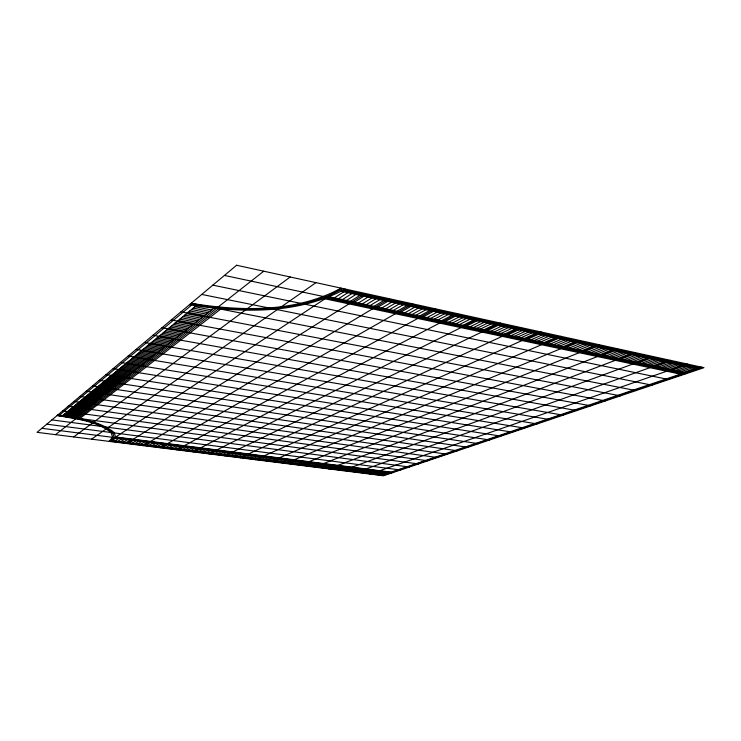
<?xml version="1.0" encoding="UTF-8"?>
<svg xmlns="http://www.w3.org/2000/svg" width="741" height="741" viewBox="0 0 741 741"><rect width="100%" height="100%" fill="white"/><g stroke="black" fill="none" stroke-linecap="round" stroke-linejoin="round"><path stroke-width="1.11" d="M110.576 441.553L114.151 437.264L112.595 432.503C97.09 420.314 76.314 418.702 57.603 415.127M112.021 441.729L115.698 437.366L114.142 432.503C98.349 420.045 77.138 418.415 58.048 414.756M59.623 415.025L191.66 305.079M62.772 415.562L196.133 305.718M75.239 417.683L213.917 308.275M55.51 434.652L263.759 271.197M78.324 418.22L218.345 308.895M79.732 418.591L220.799 309.006M73.674 436.921L290.213 276.995M91.541 439.163L315.981 282.645M114.892 440.988L118.727 438.487M334.432 297.863L343.713 291.815M117.791 441.349L121.644 438.857M338.47 298.725L347.798 292.704M120.681 441.719L124.562 439.228M342.49 299.586L351.855 293.584M123.562 442.081L127.471 439.598M346.501 300.438L355.902 294.464M126.442 442.442L130.37 439.969M350.493 301.291L359.931 295.344M126.424 443.535L365.563 293.51M129.314 442.803L133.26 440.339M354.467 302.143L363.942 296.215M132.176 443.164L136.14 440.7M358.422 302.986L367.944 297.085M135.029 443.526L139.021 441.071M362.368 303.829L371.926 297.956M137.872 443.878L141.883 441.432M366.286 304.662L375.882 298.818M140.707 444.239L144.745 441.803M370.194 305.496L379.837 299.679M143.541 444.591L147.598 442.164M374.094 306.329L383.764 300.531M143.448 445.674L389.433 298.743M146.366 444.952L150.442 442.525M377.966 307.154L387.682 301.383M149.182 445.304L153.276 442.886M381.828 307.978L391.572 302.226M151.988 445.656L156.11 443.248M385.672 308.802L395.462 303.078M154.786 446.008L158.935 443.6M389.507 309.618L399.325 303.912M157.583 446.36L161.751 443.961M393.323 310.433L403.178 304.755M160.371 446.712L164.558 444.322M397.12 311.248L407.013 305.588M160.204 447.777L412.709 303.847M163.15 447.064L167.355 444.674M400.909 312.054L410.829 306.422M165.919 447.416L170.143 445.035M404.679 312.859L414.636 307.246M168.689 447.759L172.931 445.387M408.43 313.656L418.424 308.071M171.449 448.11L175.71 445.739M412.172 314.462L422.194 308.895M174.191 448.453L178.479 446.091M415.896 315.258L425.955 309.71M176.942 448.796L181.239 446.443M419.601 316.046L429.697 310.525M176.71 449.843L435.43 308.821M179.674 449.139L184 446.795M423.296 316.833L433.42 311.34M182.406 449.491L186.751 447.147M426.983 317.62L437.134 312.146M185.13 449.833L189.492 447.49M430.641 318.398L440.83 312.952M187.844 450.167L192.225 447.842M434.3 319.186L444.517 313.749M190.548 450.509L194.948 448.185M437.931 319.955L448.185 314.545M193.253 450.852L197.671 448.537M441.553 320.733L451.834 315.342M192.956 451.88L457.595 313.684M195.939 451.195L200.385 448.879M445.165 321.501L455.474 316.138M198.634 451.528L203.09 449.222M448.759 322.27L459.105 316.926M201.311 451.862L205.794 449.565M452.343 323.03L462.717 317.713M203.979 452.205L208.48 449.907M455.91 323.798L466.311 318.491M206.646 452.538L211.166 450.25M459.457 324.549L469.896 319.269M209.305 452.871L213.843 450.593M462.995 325.308L473.462 320.047M208.953 453.881L479.242 318.426M211.963 453.205L216.52 450.936M466.524 326.059L477.009 320.825M214.612 453.538L219.179 451.269M470.035 326.809L480.557 321.594M343.148 288.601C296.77 313.749 240.964 312.174 190.27 304.032M217.243 453.872L221.837 451.612M473.536 327.559L484.077 322.363M345.213 289.046C297.919 314.619 241.075 313.035 189.409 304.755M219.882 454.205L224.486 451.945M477.019 328.3L487.587 323.122M222.504 454.539L227.135 452.279M480.483 329.041L491.088 323.882M225.125 454.863L229.775 452.621M483.947 329.782L494.571 324.641M224.708 455.863L500.379 323.057M227.737 455.196L232.405 452.955M487.393 330.514L498.045 325.401M230.34 455.52L235.027 453.288M490.82 331.246L501.509 326.151M232.943 455.845L237.639 453.622M494.238 331.977L504.954 326.901M235.536 456.178L240.251 453.955M497.646 332.709L508.382 327.642M238.12 456.502L242.853 454.279M501.036 333.431L511.799 328.393M240.705 456.827L245.456 454.613M504.417 334.154L515.208 329.134M240.223 457.808L521.034 327.587M243.27 457.151L248.04 454.946M507.78 334.867L518.598 329.865M245.836 457.475L250.625 455.27M511.142 335.58L521.979 330.606M248.402 457.79L253.209 455.604M514.476 336.294L525.341 331.338M250.958 458.114L255.775 455.928M517.811 337.007L528.694 332.07M253.505 458.438L258.34 456.252M521.127 337.72L532.038 332.792M256.043 458.753L260.897 456.576M524.424 338.424L535.363 333.515M255.506 459.716L541.208 332.005M258.581 459.077L263.444 456.901M527.722 339.128L538.679 334.237M261.11 459.392L265.991 457.225M531.001 339.823L541.986 334.96M263.629 459.707L268.529 457.549M534.261 340.517L545.274 335.673M266.139 460.031L271.067 457.873M537.521 341.212L548.553 336.386M268.65 460.346L273.586 458.197M540.763 341.907L551.813 337.099M271.16 460.661L276.106 458.512M543.996 342.601L555.065 337.803M270.567 461.606L560.928 336.331M273.651 460.976L278.625 458.836M547.21 343.287L558.306 338.507M276.143 461.282L281.126 459.151M550.424 343.972L561.539 339.211M278.625 461.597L283.627 459.476M553.61 344.648L564.753 339.915M281.108 461.912L286.128 459.791M556.797 345.334L567.958 340.61M283.581 462.227L288.61 460.105M559.974 346.01L571.154 341.305M286.045 462.532L291.093 460.42M563.132 346.686L574.331 341.999M285.405 463.468L580.203 340.554M288.508 462.838L293.566 460.735M566.281 347.353L577.508 342.685M290.963 463.153L296.039 461.05M569.412 348.02L580.666 343.37M293.408 463.458L298.503 461.365M572.543 348.696L583.806 344.056M295.854 463.764L300.957 461.68M575.655 349.354L586.946 344.741M298.29 464.07L303.412 461.986M578.758 350.021L590.068 345.417M300.716 464.375L305.857 462.301M581.852 350.678L593.18 346.093M300.022 465.302L599.052 344.685M303.143 464.681L308.293 462.606M584.927 351.336L596.273 346.769M305.561 464.987L310.729 462.921M588.002 351.994L599.367 347.446M307.969 465.292L313.156 463.227M591.059 352.642L602.442 348.113M310.377 465.598L315.583 463.542M594.106 353.29L605.508 348.779M312.776 465.894L317.991 463.847M597.144 353.939L608.565 349.446M315.175 466.2L320.399 464.153M600.164 354.587L611.603 350.104M314.434 467.108L617.494 348.733M317.565 466.497L322.807 464.459M603.183 355.235L614.641 350.771M319.945 466.802L325.206 464.764M606.184 355.875L617.661 351.429M322.326 467.099L327.596 465.07M609.176 356.514L620.671 352.077M324.697 467.395L329.986 465.367M612.159 357.153L623.672 352.735M327.059 467.691L332.366 465.672M615.132 357.783L626.664 353.383M329.421 467.988L334.737 465.978M618.096 358.412L629.637 354.031M328.634 468.886L635.537 352.688M331.773 468.284L337.109 466.274M621.041 359.042L632.61 354.68M334.126 468.581L339.471 466.58M623.987 359.672L635.565 355.319M336.47 468.877L341.823 466.876M626.914 360.302L638.51 355.967M338.804 469.173L344.176 467.173M629.831 360.923L641.447 356.597M341.138 469.47L346.519 467.478M632.74 361.543L644.374 357.236M343.463 469.757L348.863 467.775M635.639 362.164L647.291 357.875M342.629 470.646L653.192 356.551M345.788 470.053L351.197 468.071M638.529 362.775L650.19 358.505M348.103 470.34L353.522 468.368M641.41 363.396L653.09 359.135M350.41 470.637L355.847 468.664M644.281 364.007L655.97 359.765M352.716 470.924L358.162 468.96M647.134 364.618L658.842 360.385M355.013 471.211L360.478 469.248M649.987 365.22L661.713 361.006M357.31 471.498L362.784 469.544M652.821 365.832L664.566 361.636M356.421 472.369L670.466 360.339M359.598 471.795L365.081 469.84M655.655 366.434L667.409 362.247M361.877 472.082L367.379 470.127M658.471 367.036L670.244 362.868M364.155 472.369L369.676 470.424M661.287 367.638L673.069 363.479M366.425 472.647L371.954 470.711M664.084 368.231L675.875 364.09M368.694 472.934L374.233 470.998M666.872 368.823L678.682 364.702M370.954 473.221L376.511 471.295M669.651 369.426L681.479 365.313M370.028 474.073L687.379 364.053M373.214 473.508L378.781 471.582M672.42 370.009L684.258 365.915M375.465 473.786L381.041 471.869M675.19 370.602L687.037 366.526M377.706 474.073L383.301 472.156M677.941 371.185L689.806 367.128M379.948 474.351L385.552 472.443M680.683 371.778L692.557 367.721M382.18 474.629L387.793 472.73M683.415 372.362L695.308 368.323M381.217 475.481L701.208 367.082M382.328 475.62L702.579 367.379M112.864 440.738L383.301 474.777M112.299 441.404L381.911 475.24M115.559 436.949L391.053 472.147M115.689 437.347L390.34 472.387M41.848 428.317L391.869 472.915M115.142 438.033L388.914 472.869M46.794 424.176L400.51 469.998M51.898 419.906L409.384 467.006M63.402 415.034L76.379 416.785M418.489 463.94L57.15 415.497C75.499 418.998 95.839 420.592 111.048 432.494L112.604 437.171L109.122 441.367L341.092 288.147C295.622 312.887 240.853 311.303 191.132 303.31L635.963 390.609M62.577 410.959L427.835 460.791M67.07 412.015L80.167 413.802M66.144 412.774L79.213 414.552M65.227 413.534L78.268 415.303M64.31 414.284L77.323 416.044M70.821 408.93L84.029 410.746M69.876 409.708L83.057 411.514M68.941 410.477L82.094 412.283M68.005 411.246L81.13 413.043M74.656 405.772L87.984 407.633M73.683 406.568L86.984 408.421M68.181 406.263L437.431 457.549M72.729 407.355L86.002 409.199M71.775 408.143L85.011 409.977M73.97 401.418L447.295 454.224M78.565 402.548L92.023 404.447M77.583 403.363L91.004 405.253M76.601 404.169L89.994 406.049M75.619 404.975L88.985 406.846M82.566 399.251L96.145 401.196M81.556 400.084L95.107 402.011M80.556 400.909L94.07 402.826M79.556 401.733L93.042 403.641M86.66 395.879L100.359 397.871M85.632 396.731L99.294 398.704M79.954 396.407L457.429 450.806M84.604 397.574L98.238 399.538M83.585 398.417L97.191 400.372M90.837 392.443L104.666 394.462M89.791 393.304L103.583 395.324M88.735 394.175L102.499 396.176M87.697 395.027L101.424 397.028M94.042 389.803L107.964 391.869M92.968 390.683L106.861 392.739M91.903 391.563L105.759 393.601M86.132 391.229L467.849 447.295M98.396 386.218L112.447 388.33M92.532 385.876L478.566 443.683M97.293 387.126L111.317 389.22M96.21 388.025L110.196 390.109M95.117 388.914L109.075 390.989M101.721 383.477L115.883 385.616M100.609 384.394L114.735 386.524M99.498 385.311L113.586 387.432M105.111 380.679L119.375 382.865M99.155 380.328L489.597 439.959M103.981 381.624L118.199 383.792M102.851 382.551L117.041 384.709M109.724 376.882L124.127 379.114M108.566 377.845L122.923 380.059M107.408 378.799L121.737 381.004M106.259 379.744L120.551 381.939M113.262 373.973L127.758 376.243M112.076 374.946L126.544 377.206M106.019 374.585L500.944 436.134M110.9 375.919L125.331 378.169M116.856 371.009L131.463 373.325M115.652 372.01L130.221 374.307M114.447 372.992L128.99 375.279M120.524 367.999L135.233 370.352M119.292 369.009L133.973 371.352M113.132 368.629L512.642 432.188M118.069 370.009L132.713 372.343M124.247 364.924L139.076 367.323M122.997 365.952L137.789 368.333M121.756 366.98L136.511 369.342M128.045 361.793L142.985 364.239M126.776 362.849L141.67 365.267M120.505 362.451L524.684 428.131M125.507 363.887L140.373 366.295M131.917 358.607L146.968 361.089M130.62 359.672L145.634 362.145M129.332 360.737L144.3 363.192M135.862 355.356L151.025 357.894M134.538 356.449L149.663 358.968M128.165 356.041L537.095 423.945M133.223 357.533L148.311 360.033M139.882 352.049L155.165 354.624M138.539 353.161L153.776 355.717M137.196 354.263L152.396 356.81M142.605 349.808L157.963 352.42M136.112 349.382L549.896 419.628M141.244 350.928L156.555 353.522M146.764 346.38L162.233 349.048M145.366 347.529L160.806 350.178M143.986 348.668L159.38 351.299M150.997 342.898L166.586 345.612M144.384 342.462L563.104 415.173M149.571 344.065L165.132 346.76M148.163 345.232L163.678 347.909M153.859 340.536L169.541 343.287M152.424 341.721L168.059 344.454M158.241 336.933L174.033 339.739M156.768 338.146L172.523 340.925M155.314 339.341L171.023 342.11M161.205 334.487L177.08 337.331M159.713 335.719L175.552 338.535M152.979 335.256L576.739 410.579M164.206 332.014L180.174 334.895M162.696 333.255L178.627 336.118M168.791 328.235L184.889 331.171M161.936 327.763L590.818 405.827M167.253 329.504L183.305 332.422M165.725 330.764L181.73 333.663M171.903 325.679L188.084 328.652M170.347 326.966L186.482 329.921M175.052 323.085L191.326 326.096M173.477 324.382L189.696 327.383M179.868 319.121L196.263 322.196M178.257 320.445L194.605 323.502M171.254 319.955L605.369 400.927M176.645 321.77L192.956 324.808M183.129 316.426L199.616 319.547M181.489 317.778L197.94 320.881M186.445 313.702L203.015 316.87M184.778 315.073L201.311 318.213M189.798 310.942L206.47 314.147M188.112 312.322L204.738 315.509M180.98 311.813L620.402 395.851M193.206 308.136L209.962 311.387M191.493 309.543L208.212 312.767M194.929 306.718L211.731 309.988M201.737 294.436L652.071 385.181M212.824 285.146L668.743 379.549M324.66 298.743L680.386 374.14M329.467 296.808L684.777 372.649M224.44 275.43L686.027 373.723M326.633 298.178L681.85 373.64M343.75 289.768L699.699 367.592M342.305 290.481L698.179 368.11M340.86 291.194L696.679 368.62M236.601 265.241L37.05 432.336L383.44 475.759L703.95 367.684L236.601 265.241"/></g></svg>
